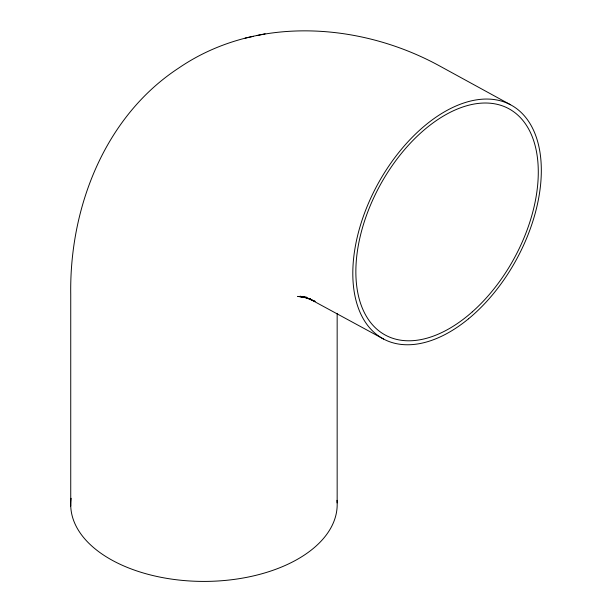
<?xml version="1.0" encoding="UTF-8"?>
<svg xmlns="http://www.w3.org/2000/svg" width="612" height="612" viewBox="0 0 612 612"><rect width="100%" height="100%" fill="white"/><g stroke="black" fill="none" stroke-linecap="round" stroke-linejoin="round"><path stroke-width="0.92" d="M510.523 104.751L438.444 65.316C359.183 22.315 255.487 15.568 178.842 67.97C104.468 116.578 69.37 208.126 70.74 294.517L70.74 506.063M306.451 297.279L304.86 297.623L306.696 297.225M256.956 35.557L265.134 33.813M245.121 38.12L253.376 36.353M303.69 296.988L300.982 297.019L305.587 297.141M303.82 296.981L297.646 296.415L306.681 297.6M306.581 297.554L300.048 296.254L310.659 299.1L303.835 296.927L315.149 301.395L309.098 298.648L383.594 339.048M337.158 313.352L337.158 502.919M336.99 500.333A133.24 76.921 0 0 1 202.19 581.408A133.24 76.921 0 0 1 71.145 498.306M468.532 318.791A133.24 78.91 -61.3 0 0 515.794 108.018A133.24 78.91 -61.3 0 0 356.85 238.887A133.24 78.91 -61.3 0 0 468.532 318.791M472.311 311.845A128.941 76.37 -61.3 0 0 510.332 109.571A128.941 76.37 -61.3 0 0 358.54 244.272A128.941 76.37 -61.3 0 0 472.311 311.845"/></g></svg>
